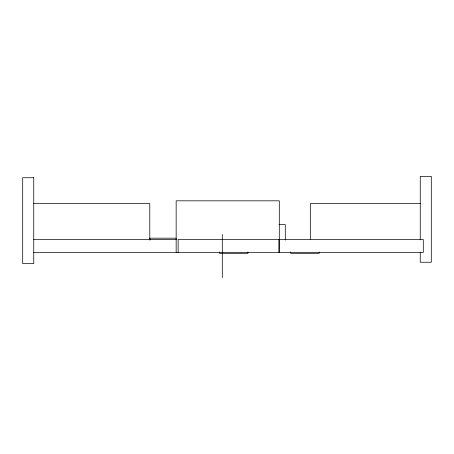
<?xml version="1.0" encoding="UTF-8"?>
<svg xmlns="http://www.w3.org/2000/svg" width="454" height="454" viewBox="0 0 454 454"><rect width="100%" height="100%" fill="white"/><g stroke="black" fill="none" stroke-linecap="round" stroke-linejoin="round"><path stroke-width="0.68" d="M33.749 203.585L149.786 203.585L149.786 239.502M420.688 203.585L310.315 203.585L310.315 239.502M278.915 224.571L285.288 224.571L285.288 240.104M176.362 238.185L149.905 238.185L149.905 240.257M33.749 239.502L176.719 239.502M33.749 252.396L423.298 252.396L423.298 239.502L178.133 239.502L178.133 252.396M420.251 239.922L420.251 176.379L431.3 176.379L431.3 262.247L420.251 262.247L420.251 252.208M319.185 251.936L319.185 253.315L290.639 253.315L290.639 251.936M279.301 252.396L279.301 200.821L176.158 200.821L176.158 252.396M278.915 239.502L278.915 252.396M247.935 251.936L247.935 253.315L219.384 253.315L219.384 251.936M222.295 234.519L222.295 277.621M33.749 177.73L22.7 177.73L22.7 263.598L33.749 263.598L33.749 177.73"/></g></svg>
